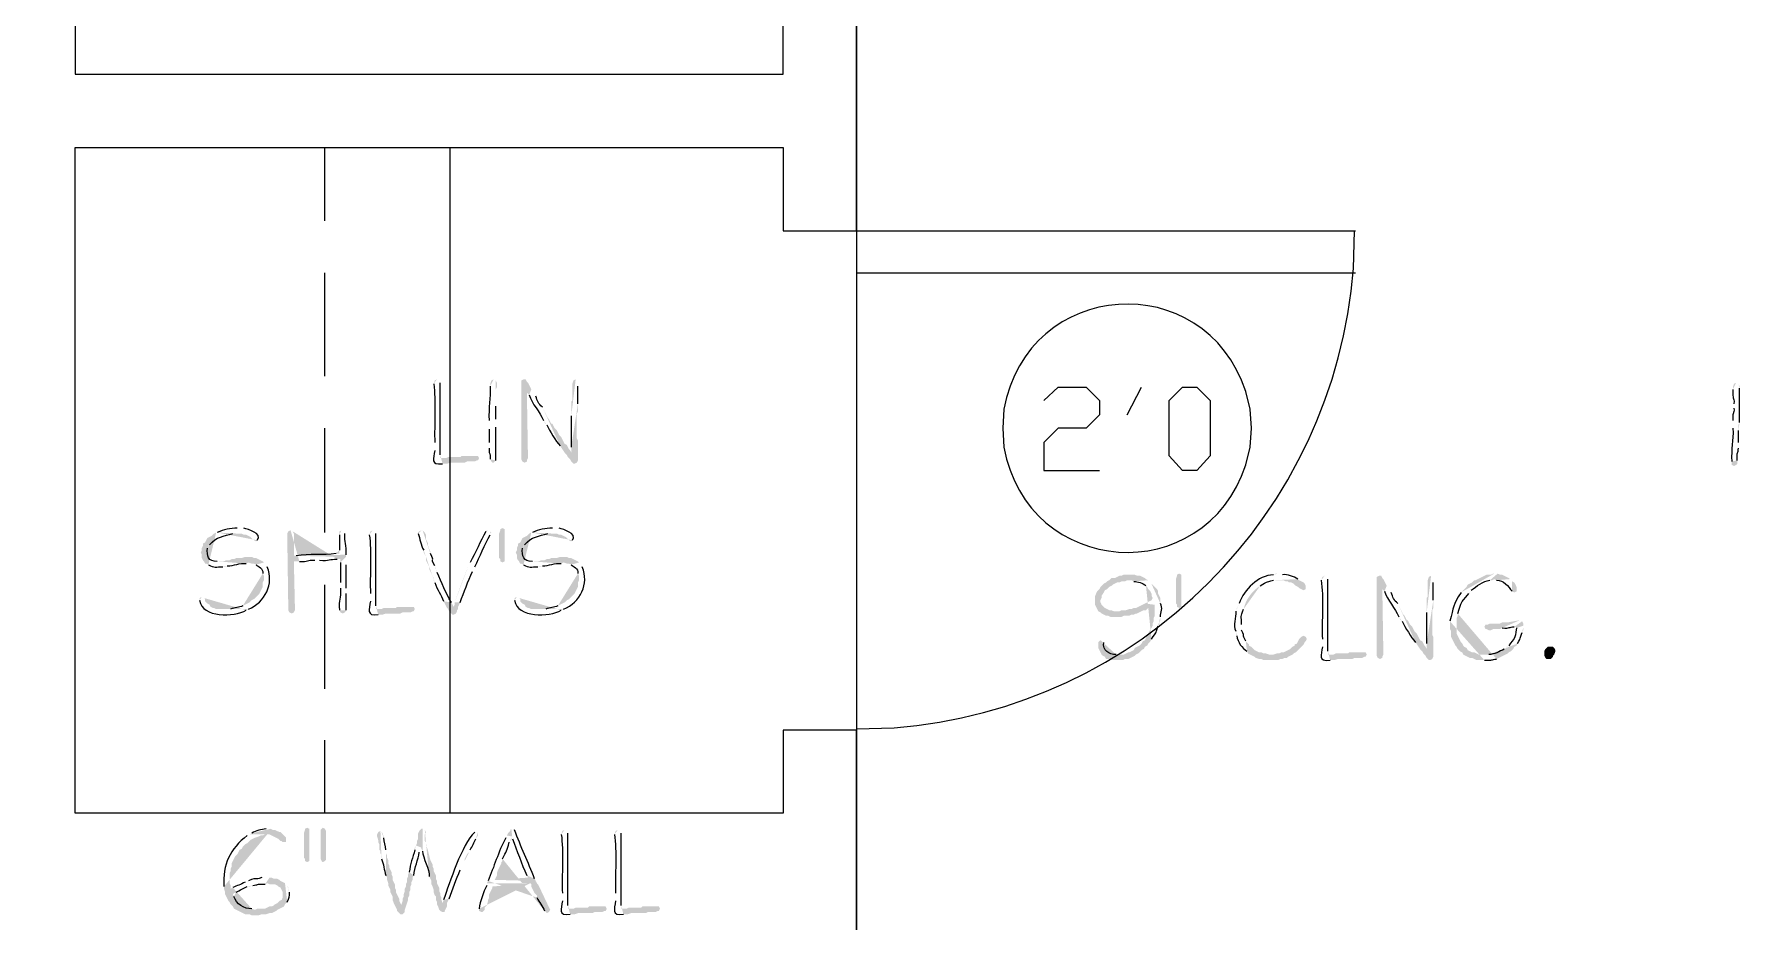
# Model space of a CAD drawing. Header units: inches. Extents: x -167 to 6071, y -6287 to -2731.
# Drawn here: x 1396.9 to 1479.2, y -5818.8 to -5776.1 of the extents above; entities that cross this region are included whole.
import ezdxf

# ---------------------------------------------------------------- set-up
doc = ezdxf.new("R2010")
doc.units = ezdxf.units.IN
doc.header["$LTSCALE"] = 96
doc.header["$MEASUREMENT"] = 0
doc.layers.add('PDF_Geometry', color=7, linetype='Continuous', true_color=0x4a4a4a)
doc.layers.add('PDF_Solid Fills', color=7, linetype='Continuous')

msp = doc.modelspace()

# ---------------------------------------------------------------- hatches: boundary and pattern name
at = {"layer": 'PDF_Solid Fills', "transparency": 33554559}
h = msp.add_hatch(color=256, dxfattribs=at)
h.paths.add_polyline_path([(1416.277, -5792.735), (1416.17, -5792.789), (1416.117, -5792.949)], flags=0)
h.paths.add_polyline_path([(1416.17, -5795.775), (1416.17, -5796.149)], flags=0)
h.paths.add_polyline_path([(1416.543, -5796.789), (1416.757, -5796.789), (1416.917, -5796.735), (1417.61, -5796.735), (1417.717, -5796.682), (1418.09, -5796.682), (1418.197, -5796.629), (1418.25, -5796.629), (1418.303, -5796.522), (1416.437, -5796.522), (1416.437, -5796.362)], flags=0)
h.paths.add_polyline_path([(1416.437, -5792.895), (1416.383, -5792.789)], flags=0)
h = msp.add_hatch(color=256, dxfattribs=at)
h.paths.add_polyline_path([(1418.997, -5792.735), (1418.89, -5792.789), (1418.837, -5792.949), (1418.837, -5793.055)], flags=0)
h.paths.add_polyline_path([(1418.783, -5794.709), (1418.783, -5795.135)], flags=0)
h.paths.add_polyline_path([(1418.783, -5795.775), (1418.783, -5796.042)], flags=0)
h.paths.add_polyline_path([(1418.837, -5796.575), (1418.89, -5796.682), (1418.943, -5796.735), (1418.997, -5796.735), (1419.103, -5796.629)], flags=0)
h.paths.add_polyline_path([(1419.103, -5795.029), (1419.103, -5794.655)], flags=0)
h.paths.add_polyline_path([(1419.103, -5794.015), (1419.103, -5793.215), (1419.157, -5793.109), (1419.157, -5792.895), (1419.103, -5792.789)], flags=0)
for points in [[(1420.437, -5792.735), (1420.33, -5792.789), (1420.33, -5796.575), (1420.383, -5796.682), (1420.49, -5796.735), (1420.597, -5796.682), (1420.597, -5796.629), (1420.65, -5796.522), (1420.597, -5793.322), (1420.81, -5793.215), (1420.757, -5793.109), (1420.65, -5792.895), (1420.597, -5792.842), (1420.543, -5792.735)], [(1418.09, -5796.415), (1417.45, -5796.415), (1417.397, -5796.469), (1416.81, -5796.469), (1416.703, -5796.522), (1416.437, -5796.522), (1418.303, -5796.522), (1418.25, -5796.415), (1418.197, -5796.415)], [(1419.53, -5800.149), (1419.53, -5801.482), (1419.423, -5801.535), (1419.317, -5801.482), (1419.317, -5801.375), (1419.263, -5801.322), (1419.263, -5800.149), (1419.317, -5799.989), (1419.317, -5799.935), (1419.423, -5799.882), (1419.53, -5799.935)], [(1407.21, -5801.269), (1407.05, -5801.269), (1406.89, -5801.322), (1406.623, -5801.322), (1406.517, -5801.375), (1406.41, -5801.375), (1406.303, -5801.429), (1406.143, -5801.429), (1406.037, -5801.482), (1405.717, -5801.482), (1407.903, -5801.482), (1407.797, -5801.429), (1407.583, -5801.322), (1407.477, -5801.322), (1407.37, -5801.269)], [(1422.357, -5801.269), (1422.197, -5801.269), (1422.037, -5801.322), (1421.77, -5801.322), (1421.663, -5801.375), (1421.557, -5801.375), (1421.45, -5801.429), (1421.29, -5801.429), (1421.183, -5801.482), (1420.863, -5801.482), (1423.05, -5801.482), (1422.73, -5801.322), (1422.623, -5801.322), (1422.517, -5801.269)], [(1449.557, -5802.122), (1449.29, -5802.122), (1449.183, -5802.175), (1449.077, -5802.175), (1448.97, -5802.229), (1448.863, -5802.282), (1448.703, -5802.282), (1448.597, -5802.389), (1448.49, -5802.442), (1448.437, -5802.495), (1448.33, -5802.549), (1448.223, -5802.655), (1448.17, -5802.709), (1448.117, -5802.815), (1448.01, -5802.922), (1447.957, -5803.029), (1447.903, -5803.189), (1447.903, -5803.562), (1448.01, -5803.775), (1448.063, -5803.882), (1448.97, -5803.882), (1448.81, -5803.882), (1448.703, -5803.829), (1448.597, -5803.829), (1448.383, -5803.722), (1448.33, -5803.669), (1448.223, -5803.562), (1448.17, -5803.455), (1448.17, -5803.349), (1448.223, -5803.242), (1448.223, -5803.135), (1448.33, -5802.975), (1448.383, -5802.869), (1448.49, -5802.815), (1448.597, -5802.709), (1448.703, -5802.655), (1448.757, -5802.602), (1448.863, -5802.549), (1448.97, -5802.495), (1449.077, -5802.495), (1449.183, -5802.442), (1449.343, -5802.442), (1449.45, -5802.389), (1450.463, -5802.389), (1450.357, -5802.335), (1450.303, -5802.282), (1450.197, -5802.229), (1450.09, -5802.175), (1449.93, -5802.175), (1449.823, -5802.122), (1449.717, -5802.122)], [(1452.063, -5802.335), (1452.063, -5803.669), (1451.957, -5803.722), (1451.85, -5803.669), (1451.85, -5803.562), (1451.797, -5803.509), (1451.797, -5802.335), (1451.85, -5802.175), (1451.85, -5802.122), (1451.957, -5802.069), (1452.063, -5802.122)], [(1457.717, -5802.389), (1456.703, -5802.389), (1456.97, -5802.389), (1457.077, -5802.442), (1457.183, -5802.442), (1457.237, -5802.495), (1457.343, -5802.495), (1457.45, -5802.549), (1457.557, -5802.655), (1457.663, -5802.709), (1457.717, -5802.762), (1457.823, -5802.815), (1457.93, -5802.869), (1458.037, -5802.815), (1458.037, -5802.655), (1457.983, -5802.549), (1457.93, -5802.495), (1457.823, -5802.442)], [(1461.557, -5802.175), (1461.45, -5802.229), (1461.45, -5806.015), (1461.503, -5806.122), (1461.61, -5806.175), (1461.717, -5806.122), (1461.717, -5806.069), (1461.77, -5805.962), (1461.717, -5802.762), (1461.93, -5802.655), (1461.877, -5802.549), (1461.77, -5802.335), (1461.717, -5802.282), (1461.663, -5802.175)], [(1450.303, -5803.509), (1450.197, -5803.562), (1450.09, -5803.615), (1449.983, -5803.669), (1449.877, -5803.722), (1449.77, -5803.722), (1449.663, -5803.775), (1449.557, -5803.775), (1449.397, -5803.829), (1449.183, -5803.829), (1449.077, -5803.882), (1448.063, -5803.882), (1448.17, -5803.935), (1448.223, -5803.989), (1448.33, -5804.042), (1448.437, -5804.095), (1448.543, -5804.095), (1448.65, -5804.149), (1449.183, -5804.149), (1449.29, -5804.095), (1449.557, -5804.095), (1449.663, -5804.042), (1449.77, -5804.042), (1449.877, -5803.989), (1449.93, -5803.989), (1450.25, -5803.829), (1450.357, -5803.829), (1450.463, -5803.722), (1450.57, -5803.669), (1450.677, -5803.615), (1450.73, -5803.562)], [(1414.997, -5803.669), (1414.357, -5803.669), (1414.303, -5803.722), (1413.717, -5803.722), (1413.61, -5803.775), (1413.343, -5803.775), (1415.21, -5803.775), (1415.157, -5803.669), (1415.103, -5803.669)], [(1457.93, -5805.055), (1457.823, -5805.109), (1457.717, -5805.215), (1457.663, -5805.322), (1457.61, -5805.429), (1457.503, -5805.482), (1457.503, -5805.535), (1457.397, -5805.589), (1457.29, -5805.695), (1456.97, -5805.855), (1456.863, -5805.855), (1456.757, -5805.909), (1456.65, -5805.909), (1456.49, -5805.962), (1455.37, -5805.962), (1455.583, -5806.069), (1455.637, -5806.122), (1455.797, -5806.175), (1455.903, -5806.175), (1456.01, -5806.229), (1456.703, -5806.229), (1456.81, -5806.175), (1456.917, -5806.175), (1457.023, -5806.122), (1457.13, -5806.122), (1457.183, -5806.069), (1457.397, -5805.962), (1457.45, -5805.909), (1457.557, -5805.855), (1457.663, -5805.749), (1457.77, -5805.642), (1457.823, -5805.589), (1457.93, -5805.482), (1457.983, -5805.375), (1458.037, -5805.322), (1458.09, -5805.215), (1458.037, -5805.109)], [(1460.757, -5805.855), (1460.117, -5805.855), (1460.063, -5805.909), (1459.477, -5805.909), (1459.37, -5805.962), (1459.103, -5805.962), (1460.97, -5805.962), (1460.917, -5805.855), (1460.863, -5805.855)], [(1469.717, -5806.175), (1469.61, -5806.175), (1469.557, -5806.122), (1469.503, -5806.015), (1469.503, -5805.802), (1469.557, -5805.695), (1469.663, -5805.589), (1469.93, -5805.589), (1469.983, -5805.642), (1470.037, -5805.749), (1470.037, -5805.802), (1469.983, -5805.962), (1469.93, -5806.015), (1469.93, -5806.069), (1469.823, -5806.175)], [(1410.037, -5814.282), (1409.93, -5814.335), (1409.93, -5814.389), (1409.877, -5814.549), (1409.877, -5815.722), (1409.93, -5815.775), (1409.93, -5815.882), (1410.037, -5815.935), (1410.143, -5815.882), (1410.143, -5814.335)], [(1410.783, -5814.282), (1410.677, -5814.389), (1410.677, -5815.775), (1410.73, -5815.882), (1410.783, -5815.935), (1410.89, -5815.882), (1410.943, -5815.829), (1410.943, -5814.442), (1410.89, -5814.335)], [(1424.223, -5818.069), (1423.583, -5818.069), (1423.53, -5818.122), (1422.943, -5818.122), (1422.837, -5818.175), (1422.57, -5818.175), (1424.437, -5818.175), (1424.383, -5818.069), (1424.33, -5818.069)], [(1426.783, -5818.069), (1426.143, -5818.069), (1426.09, -5818.122), (1425.503, -5818.122), (1425.397, -5818.175), (1425.13, -5818.175), (1426.997, -5818.175), (1426.943, -5818.069), (1426.89, -5818.069)]]:
    msp.add_hatch(color=256, dxfattribs=at).paths.add_polyline_path(points)
h = msp.add_hatch(color=256, dxfattribs=at)
h.paths.add_polyline_path([(1422.943, -5792.735), (1422.837, -5792.789), (1422.783, -5792.949), (1422.783, -5793.749), (1422.73, -5793.802), (1422.73, -5794.495)], flags=0)
h.paths.add_polyline_path([(1422.73, -5795.989), (1422.73, -5796.255), (1422.41, -5796.255), (1422.517, -5796.362), (1422.57, -5796.469), (1422.677, -5796.575), (1422.73, -5796.682), (1422.783, -5796.735), (1422.837, -5796.789), (1422.89, -5796.789), (1422.997, -5796.735), (1423.05, -5796.629), (1423.05, -5795.669), (1422.997, -5795.562), (1422.997, -5794.389), (1423.05, -5794.282), (1423.05, -5793.909)], flags=0)
h.paths.add_polyline_path([(1423.05, -5793.055), (1423.05, -5792.789)], flags=0)
h = msp.add_hatch(color=256, dxfattribs=at)
h.paths.add_polyline_path([(1420.81, -5793.215), (1420.597, -5793.322), (1420.597, -5793.375), (1420.703, -5793.482)], flags=0)
h.paths.add_polyline_path([(1421.397, -5794.709), (1421.45, -5794.815), (1421.557, -5794.922)], flags=0)
h.paths.add_polyline_path([(1422.197, -5795.935), (1422.303, -5796.095), (1422.41, -5796.255), (1422.73, -5796.255), (1422.677, -5796.149), (1422.623, -5796.095), (1422.57, -5795.989), (1422.517, -5795.882), (1422.41, -5795.829), (1422.303, -5795.615), (1422.25, -5795.509), (1422.143, -5795.402), (1422.09, -5795.295), (1422.037, -5795.189), (1421.93, -5795.082), (1421.877, -5794.975), (1421.823, -5794.869), (1421.77, -5794.869), (1421.663, -5794.655), (1421.61, -5794.602), (1421.557, -5794.495), (1421.45, -5794.282), (1421.343, -5794.069)], flags=0)
h.paths.add_polyline_path([(1421.023, -5793.535), (1420.97, -5793.429), (1420.917, -5793.322)], flags=0)
h = msp.add_hatch(color=256, dxfattribs=at)
h.paths.add_polyline_path([(1478.73, -5792.895), (1478.623, -5792.949), (1478.57, -5793.109), (1478.57, -5793.215)], flags=0)
h.paths.add_polyline_path([(1478.623, -5793.909), (1478.623, -5794.122)], flags=0)
h.paths.add_polyline_path([(1478.57, -5794.709), (1478.57, -5795.082)], flags=0)
h.paths.add_polyline_path([(1478.517, -5796.682), (1478.517, -5796.842), (1478.623, -5796.895), (1478.73, -5796.842), (1478.783, -5796.789), (1478.783, -5796.629)], flags=0)
h.paths.add_polyline_path([(1478.837, -5796.042), (1478.837, -5795.775)], flags=0)
h.paths.add_polyline_path([(1478.837, -5795.189), (1478.837, -5794.922), (1478.89, -5794.815)], flags=0)
h.paths.add_polyline_path([(1478.89, -5793.162), (1478.89, -5793.055), (1478.837, -5792.949)], flags=0)
h = msp.add_hatch(color=256, dxfattribs=at)
h.paths.add_polyline_path([(1405.663, -5800.095), (1405.557, -5800.149), (1405.45, -5800.255), (1405.343, -5800.309), (1405.237, -5800.362), (1405.183, -5800.469), (1405.13, -5800.575), (1405.023, -5800.629), (1405.023, -5800.735), (1404.97, -5800.842), (1404.97, -5800.949), (1404.917, -5801.055), (1404.97, -5801.162), (1404.97, -5801.322), (1405.023, -5801.429), (1405.077, -5801.482), (1405.13, -5801.589), (1405.183, -5801.589), (1405.29, -5801.642)], flags=0)
h.paths.add_polyline_path([(1405.983, -5801.749), (1406.09, -5801.749), (1406.197, -5801.695)], flags=0)
h.paths.add_polyline_path([(1407.103, -5801.589), (1407.21, -5801.535), (1407.957, -5801.535), (1407.903, -5801.482), (1405.717, -5801.482)], flags=0)
h.paths.add_polyline_path([(1405.237, -5800.842), (1405.29, -5800.735), (1405.343, -5800.682)], flags=0)
h.paths.add_polyline_path([(1406.463, -5800.149), (1406.73, -5800.149)], flags=0)
h = msp.add_hatch(color=256, dxfattribs=at)
h.paths.add_polyline_path([(1406.73, -5799.882), (1406.677, -5799.882)], flags=0)
h.paths.add_polyline_path([(1405.717, -5800.095), (1405.663, -5800.095), (1406.73, -5800.149), (1406.89, -5800.149), (1406.997, -5800.202), (1407.103, -5800.202), (1407.21, -5800.255), (1407.317, -5800.309), (1407.423, -5800.415), (1407.477, -5800.415), (1407.477, -5800.469), (1407.583, -5800.522), (1407.637, -5800.469)], flags=0)
h.paths.add_polyline_path([(1406.997, -5799.882), (1406.837, -5799.882)], flags=0)
h = msp.add_hatch(color=256, dxfattribs=at)
h.paths.add_polyline_path([(1409.237, -5799.989), (1409.13, -5800.042), (1409.077, -5800.149), (1409.13, -5803.829), (1409.183, -5803.935), (1409.29, -5803.989), (1409.397, -5803.935), (1409.45, -5803.829), (1409.397, -5801.482), (1409.663, -5801.482)], flags=0)
h.paths.add_polyline_path([(1410.41, -5801.429), (1410.623, -5801.429)], flags=0)
h.paths.add_polyline_path([(1411.477, -5801.375), (1411.637, -5801.375), (1411.903, -5801.269), (1409.397, -5801.215), (1409.397, -5800.149), (1409.343, -5800.042)], flags=0)
h = msp.add_hatch(color=256, dxfattribs=at)
h.paths.add_polyline_path([(1411.69, -5799.989), (1411.583, -5800.042), (1411.583, -5800.202)], flags=0)
h.paths.add_polyline_path([(1411.583, -5800.949), (1411.583, -5801.109), (1411.423, -5801.109)], flags=0)
h.paths.add_polyline_path([(1409.503, -5801.215), (1409.397, -5801.215), (1411.903, -5801.269), (1411.903, -5801.162)], flags=0)
h.paths.add_polyline_path([(1411.85, -5800.149), (1411.797, -5800.042)], flags=0)
h = msp.add_hatch(color=256, dxfattribs=at)
h.paths.add_polyline_path([(1413.183, -5799.989), (1413.077, -5800.042), (1413.023, -5800.202)], flags=0)
h.paths.add_polyline_path([(1413.077, -5803.029), (1413.077, -5803.402)], flags=0)
h.paths.add_polyline_path([(1413.45, -5804.042), (1413.663, -5804.042), (1413.823, -5803.989), (1414.517, -5803.989), (1414.623, -5803.935), (1414.997, -5803.935), (1415.103, -5803.882), (1415.157, -5803.882), (1415.21, -5803.775), (1413.343, -5803.775), (1413.343, -5803.615)], flags=0)
h.paths.add_polyline_path([(1413.343, -5800.149), (1413.29, -5800.042)], flags=0)
h = msp.add_hatch(color=256, dxfattribs=at)
h.paths.add_polyline_path([(1415.53, -5799.989), (1415.423, -5800.042), (1415.37, -5800.095), (1415.37, -5800.149)], flags=0)
h.paths.add_polyline_path([(1415.637, -5800.949), (1415.637, -5801.055), (1415.743, -5801.269), (1415.743, -5801.429), (1415.903, -5801.749), (1415.903, -5801.855), (1415.957, -5801.962), (1416.01, -5802.069), (1416.117, -5802.282), (1416.117, -5802.389), (1416.17, -5802.495)], flags=0)
h.paths.add_polyline_path([(1416.597, -5803.402), (1416.65, -5803.509), (1416.757, -5803.722), (1416.81, -5803.775), (1416.863, -5803.882), (1416.917, -5803.935), (1417.023, -5804.042), (1417.077, -5804.042), (1417.183, -5803.989), (1417.237, -5803.882), (1417.237, -5803.829), (1417.29, -5803.775), (1417.29, -5803.669), (1417.077, -5803.669), (1416.97, -5803.455)], flags=0)
h.paths.add_polyline_path([(1416.277, -5802.015), (1416.223, -5801.909), (1416.223, -5801.802), (1416.17, -5801.695)], flags=0)
h.paths.add_polyline_path([(1415.957, -5801.109), (1415.957, -5801.002), (1415.903, -5800.895), (1415.85, -5800.735), (1415.85, -5800.629), (1415.797, -5800.522), (1415.743, -5800.415), (1415.743, -5800.202), (1415.69, -5800.095), (1415.583, -5799.989)], flags=0)
h = msp.add_hatch(color=256, dxfattribs=at)
h.paths.add_polyline_path([(1418.73, -5799.989), (1418.677, -5799.989), (1418.623, -5800.042)], flags=0)
h.paths.add_polyline_path([(1417.877, -5801.535), (1417.77, -5801.749)], flags=0)
h.paths.add_polyline_path([(1417.77, -5801.749, 0.01387), (1417.13, -5803.455)], flags=0)
h.paths.add_polyline_path([(1417.13, -5803.455), (1417.13, -5803.562), (1417.077, -5803.669), (1417.29, -5803.669), (1417.343, -5803.562), (1417.397, -5803.455)], flags=0)
h.paths.add_polyline_path([(1417.983, -5801.962), (1418.037, -5801.855), (1418.09, -5801.749)], flags=0)
h.paths.add_polyline_path([(1418.837, -5800.202), (1418.837, -5800.149), (1418.89, -5800.095), (1418.837, -5800.042)], flags=0)
h = msp.add_hatch(color=256, dxfattribs=at)
h.paths.add_polyline_path([(1420.81, -5800.095), (1420.703, -5800.149), (1420.597, -5800.255), (1420.383, -5800.362), (1420.33, -5800.469), (1420.277, -5800.575), (1420.17, -5800.629), (1420.17, -5800.735), (1420.117, -5800.842), (1420.117, -5800.949), (1420.063, -5801.055), (1420.117, -5801.162), (1420.117, -5801.322), (1420.17, -5801.429), (1420.223, -5801.482), (1420.277, -5801.589), (1420.33, -5801.589), (1420.437, -5801.642)], flags=0)
h.paths.add_polyline_path([(1421.13, -5801.749), (1421.237, -5801.749), (1421.343, -5801.695)], flags=0)
h.paths.add_polyline_path([(1422.25, -5801.589), (1422.357, -5801.535), (1423.103, -5801.535), (1423.05, -5801.482), (1420.863, -5801.482)], flags=0)
h.paths.add_polyline_path([(1420.383, -5800.842), (1420.437, -5800.735), (1420.49, -5800.682)], flags=0)
h.paths.add_polyline_path([(1421.61, -5800.149), (1421.877, -5800.149)], flags=0)
h = msp.add_hatch(color=256, dxfattribs=at)
h.paths.add_polyline_path([(1421.877, -5799.882), (1421.823, -5799.882)], flags=0)
h.paths.add_polyline_path([(1420.863, -5800.095), (1420.81, -5800.095), (1421.877, -5800.149), (1422.037, -5800.149), (1422.143, -5800.202), (1422.25, -5800.202), (1422.463, -5800.309), (1422.57, -5800.415), (1422.623, -5800.415), (1422.623, -5800.469), (1422.73, -5800.522), (1422.783, -5800.469)], flags=0)
h.paths.add_polyline_path([(1422.143, -5799.882), (1421.983, -5799.882)], flags=0)
h = msp.add_hatch(color=256, dxfattribs=at)
h.paths.add_polyline_path([(1407.957, -5801.535), (1407.21, -5801.535), (1407.37, -5801.589), (1407.477, -5801.589), (1407.583, -5801.642)], flags=0)
h.paths.add_polyline_path([(1407.903, -5802.069), (1407.957, -5802.175), (1407.957, -5802.389), (1407.903, -5802.495), (1407.903, -5802.709), (1407.743, -5803.029), (1407.637, -5803.135), (1407.583, -5803.189), (1407.477, -5803.295), (1407.37, -5803.349), (1407.317, -5803.402), (1407.263, -5803.455), (1406.943, -5803.615)], flags=0)
h.paths.add_polyline_path([(1406.357, -5803.775), (1405.983, -5803.775), (1407.21, -5803.775)], flags=0)
h.paths.add_polyline_path([(1408.117, -5801.749), (1408.01, -5801.642)], flags=0)
h = msp.add_hatch(color=256, dxfattribs=at)
h.paths.add_polyline_path([(1411.903, -5801.269), (1411.637, -5801.375), (1411.637, -5801.535)], flags=0)
h.paths.add_polyline_path([(1411.637, -5802.495), (1411.637, -5802.762)], flags=0)
h.paths.add_polyline_path([(1411.583, -5803.829), (1411.637, -5803.935), (1411.743, -5803.989), (1411.85, -5803.935), (1411.903, -5803.829)], flags=0)
h.paths.add_polyline_path([(1411.903, -5803.029), (1411.903, -5802.762)], flags=0)
h.paths.add_polyline_path([(1411.903, -5801.642), (1411.903, -5801.375)], flags=0)
h = msp.add_hatch(color=256, dxfattribs=at)
h.paths.add_polyline_path([(1423.103, -5801.535), (1422.357, -5801.535), (1422.517, -5801.589), (1422.623, -5801.589), (1422.73, -5801.642)], flags=0)
h.paths.add_polyline_path([(1423.05, -5802.069), (1423.103, -5802.175), (1423.103, -5802.389), (1423.05, -5802.495), (1423.05, -5802.709), (1422.997, -5802.815), (1422.89, -5803.029), (1422.783, -5803.135), (1422.73, -5803.189), (1422.623, -5803.295), (1422.517, -5803.349), (1422.41, -5803.455), (1422.303, -5803.509), (1422.197, -5803.562), (1422.09, -5803.615)], flags=0)
h.paths.add_polyline_path([(1421.503, -5803.775), (1421.13, -5803.775), (1422.357, -5803.775)], flags=0)
h.paths.add_polyline_path([(1423.263, -5801.749), (1423.157, -5801.642)], flags=0)
h = msp.add_hatch(color=256, dxfattribs=at)
h.paths.add_polyline_path([(1450.463, -5802.389), (1449.557, -5802.389), (1449.663, -5802.389), (1449.77, -5802.442)], flags=0)
h.paths.add_polyline_path([(1450.357, -5802.655), (1450.41, -5802.709), (1450.463, -5802.815), (1450.57, -5802.922), (1450.623, -5803.029), (1450.623, -5803.135), (1450.677, -5803.242), (1450.623, -5803.349), (1450.517, -5803.402), (1450.41, -5803.455), (1450.303, -5803.509), (1450.73, -5803.562), (1450.783, -5803.562), (1450.783, -5804.095), (1450.73, -5804.202), (1450.73, -5804.362), (1450.677, -5804.469), (1450.677, -5804.575), (1450.623, -5804.682), (1450.57, -5804.735), (1450.41, -5805.055), (1450.303, -5805.269), (1450.197, -5805.322), (1450.143, -5805.429), (1450.037, -5805.535), (1449.823, -5805.642), (1449.77, -5805.749), (1449.663, -5805.802), (1449.557, -5805.855), (1449.503, -5805.855), (1449.397, -5805.909), (1449.29, -5805.962), (1448.917, -5805.962), (1449.823, -5806.015), (1449.877, -5805.962), (1449.983, -5805.909), (1450.143, -5805.749), (1450.25, -5805.695), (1450.303, -5805.589), (1450.41, -5805.535), (1450.463, -5805.429), (1450.57, -5805.322), (1450.623, -5805.215)], flags=0)
h.paths.add_polyline_path([(1450.943, -5804.575), (1450.997, -5804.522), (1450.997, -5804.415), (1451.05, -5804.309), (1451.05, -5804.149)], flags=0)
h.paths.add_polyline_path([(1451.05, -5803.509), (1451.05, -5803.242), (1450.997, -5803.135), (1450.943, -5803.029), (1450.943, -5802.922), (1450.89, -5802.815), (1450.837, -5802.762), (1450.73, -5802.655), (1450.677, -5802.602), (1450.623, -5802.549), (1450.57, -5802.442)], flags=0)
h = msp.add_hatch(color=256, dxfattribs=at)
h.paths.add_polyline_path([(1456.703, -5802.069), (1456.597, -5802.069), (1456.49, -5802.122)], flags=0)
h.paths.add_polyline_path([(1454.837, -5803.509), (1454.783, -5803.615), (1454.73, -5803.722), (1454.677, -5803.882)], flags=0)
h.paths.add_polyline_path([(1454.677, -5804.842), (1454.677, -5804.949), (1454.73, -5805.055)], flags=0)
h.paths.add_polyline_path([(1455.21, -5805.802), (1455.263, -5805.909), (1455.37, -5805.962), (1456.383, -5805.962), (1456.277, -5805.962), (1456.117, -5805.909), (1456.01, -5805.909), (1455.903, -5805.855), (1455.797, -5805.855), (1455.69, -5805.802), (1455.583, -5805.749), (1455.53, -5805.695), (1455.423, -5805.589), (1455.317, -5805.535), (1455.317, -5805.482), (1455.21, -5805.375), (1455.157, -5805.322)], flags=0)
h.paths.add_polyline_path([(1454.943, -5804.789), (1454.943, -5804.522)], flags=0)
h.paths.add_polyline_path([(1455.85, -5802.655, 0.196637), (1455.05, -5803.775)], flags=0)
h.paths.add_polyline_path([(1456.49, -5802.389), (1457.717, -5802.389), (1457.663, -5802.335)], flags=0)
h.paths.add_polyline_path([(1456.917, -5802.122), (1456.81, -5802.069)], flags=0)
h = msp.add_hatch(color=256, dxfattribs=at)
h.paths.add_polyline_path([(1458.943, -5802.175), (1458.837, -5802.229), (1458.783, -5802.389)], flags=0)
h.paths.add_polyline_path([(1458.837, -5805.215), (1458.837, -5805.589)], flags=0)
h.paths.add_polyline_path([(1459.21, -5806.229), (1459.423, -5806.229), (1459.583, -5806.175), (1460.277, -5806.175), (1460.383, -5806.122), (1460.757, -5806.122), (1460.863, -5806.069), (1460.917, -5806.069), (1460.97, -5805.962), (1459.103, -5805.962), (1459.103, -5805.802)], flags=0)
h.paths.add_polyline_path([(1459.103, -5802.335), (1459.05, -5802.229)], flags=0)
h = msp.add_hatch(color=256, dxfattribs=at)
h.paths.add_polyline_path([(1461.93, -5802.655), (1461.717, -5802.762), (1461.717, -5802.815), (1461.823, -5802.922)], flags=0)
h.paths.add_polyline_path([(1462.517, -5804.149), (1462.57, -5804.255), (1462.677, -5804.362)], flags=0)
h.paths.add_polyline_path([(1463.317, -5805.375), (1463.423, -5805.535), (1463.53, -5805.695), (1463.85, -5805.695), (1463.797, -5805.589), (1463.743, -5805.535), (1463.69, -5805.429), (1463.637, -5805.322), (1463.53, -5805.269), (1463.477, -5805.162), (1463.37, -5804.949), (1463.263, -5804.842), (1463.21, -5804.735), (1463.157, -5804.629), (1463.05, -5804.522), (1462.943, -5804.309), (1462.89, -5804.309), (1462.837, -5804.202), (1462.783, -5804.095), (1462.73, -5804.042), (1462.677, -5803.935), (1462.623, -5803.829), (1462.463, -5803.509)], flags=0)
h.paths.add_polyline_path([(1462.143, -5802.975), (1462.037, -5802.762)], flags=0)
h = msp.add_hatch(color=256, dxfattribs=at)
h.paths.add_polyline_path([(1464.063, -5802.175), (1463.957, -5802.229), (1463.903, -5802.389), (1463.903, -5803.189), (1463.85, -5803.242), (1463.85, -5803.935)], flags=0)
h.paths.add_polyline_path([(1463.85, -5805.429), (1463.85, -5805.695), (1463.53, -5805.695), (1463.637, -5805.802), (1463.69, -5805.909), (1463.797, -5806.015), (1463.85, -5806.122), (1463.957, -5806.229), (1464.01, -5806.229), (1464.117, -5806.175), (1464.17, -5806.069), (1464.17, -5805.109), (1464.117, -5805.002), (1464.117, -5803.829), (1464.17, -5803.722), (1464.17, -5803.349)], flags=0)
h.paths.add_polyline_path([(1464.17, -5802.495), (1464.17, -5802.229)], flags=0)
h = msp.add_hatch(color=256, dxfattribs=at)
h.paths.add_polyline_path([(1467.103, -5802.069), (1467.05, -5802.069), (1466.943, -5802.122), (1466.73, -5802.122), (1466.623, -5802.175), (1466.41, -5802.282), (1466.303, -5802.335), (1466.197, -5802.389), (1466.143, -5802.389), (1466.037, -5802.495), (1465.93, -5802.549), (1465.823, -5802.602), (1465.77, -5802.709), (1465.663, -5802.815), (1465.503, -5802.975)], flags=0)
h.paths.add_polyline_path([(1464.97, -5804.362), (1464.97, -5804.735), (1465.023, -5804.842), (1465.023, -5805.109), (1465.237, -5805.535), (1465.29, -5805.589), (1465.343, -5805.695), (1465.45, -5805.802), (1465.557, -5805.855), (1465.61, -5805.962), (1465.717, -5806.015), (1465.93, -5806.122), (1466.037, -5806.122), (1466.143, -5806.175), (1466.25, -5806.229), (1466.623, -5806.229)], flags=0)
h.paths.add_polyline_path([(1467.21, -5806.175), (1467.317, -5806.122), (1467.423, -5806.069), (1467.53, -5806.015), (1467.637, -5805.962), (1466.357, -5805.962), (1466.25, -5805.909), (1466.143, -5805.855), (1466.037, -5805.855), (1465.93, -5805.802), (1465.823, -5805.749), (1465.77, -5805.642), (1465.663, -5805.589), (1465.61, -5805.535), (1465.557, -5805.429), (1465.503, -5805.375), (1465.45, -5805.269), (1465.343, -5805.055), (1465.29, -5804.949), (1465.29, -5804.202), (1465.343, -5804.095), (1465.343, -5803.989)], flags=0)
h.paths.add_polyline_path([(1465.877, -5803.029), (1465.93, -5802.975), (1465.983, -5802.869)], flags=0)
h.paths.add_polyline_path([(1466.89, -5802.389), (1466.997, -5802.389), (1467.103, -5802.335), (1467.85, -5802.335), (1467.797, -5802.282), (1467.69, -5802.229), (1467.477, -5802.122), (1467.37, -5802.122), (1467.263, -5802.069)], flags=0)
h = msp.add_hatch(color=256, dxfattribs=at)
h.paths.add_polyline_path([(1467.85, -5802.335), (1467.103, -5802.335), (1467.21, -5802.389)], flags=0)
h.paths.add_polyline_path([(1467.957, -5802.922), (1468.063, -5802.975), (1468.17, -5802.922), (1468.17, -5802.709), (1468.117, -5802.602), (1468.063, -5802.495), (1467.957, -5802.442)], flags=0)
h = msp.add_hatch(color=256, dxfattribs=at)
h.paths.add_polyline_path([(1404.97, -5803.189), (1404.863, -5803.242), (1404.863, -5803.349)], flags=0)
h.paths.add_polyline_path([(1407.103, -5803.829), (1407.21, -5803.775), (1405.663, -5803.775), (1405.557, -5803.722), (1405.503, -5803.722), (1405.397, -5803.669), (1405.343, -5803.562), (1405.237, -5803.509), (1405.13, -5803.402), (1405.13, -5803.295), (1405.077, -5803.242)], flags=0)
h = msp.add_hatch(color=256, dxfattribs=at)
h.paths.add_polyline_path([(1420.117, -5803.189), (1420.01, -5803.242), (1420.01, -5803.349)], flags=0)
h.paths.add_polyline_path([(1422.25, -5803.829), (1422.357, -5803.775), (1420.81, -5803.775), (1420.703, -5803.722), (1420.65, -5803.722), (1420.543, -5803.669), (1420.49, -5803.562), (1420.383, -5803.509), (1420.277, -5803.402), (1420.277, -5803.295), (1420.223, -5803.242)], flags=0)
h = msp.add_hatch(color=256, dxfattribs=at)
h.paths.add_polyline_path([(1468.33, -5804.309), (1467.743, -5804.415), (1467.477, -5804.415), (1467.37, -5804.469), (1466.89, -5804.469), (1466.783, -5804.522), (1466.677, -5804.522), (1466.623, -5804.629), (1466.677, -5804.735), (1466.73, -5804.735), (1466.837, -5804.789), (1466.943, -5804.789), (1467.05, -5804.735), (1467.37, -5804.735), (1467.477, -5804.682)], flags=0)
h.paths.add_polyline_path([(1468.063, -5804.629), (1468.17, -5804.629), (1468.49, -5804.575), (1468.49, -5804.469), (1468.437, -5804.362)], flags=0)
h = msp.add_hatch(color=256, dxfattribs=at)
h.paths.add_polyline_path([(1468.49, -5804.575), (1468.17, -5804.629), (1468.17, -5804.682)], flags=0)
h.paths.add_polyline_path([(1467.797, -5805.535), (1467.69, -5805.589), (1467.69, -5805.642), (1467.583, -5805.695)], flags=0)
h.paths.add_polyline_path([(1466.837, -5805.962), (1466.677, -5805.962), (1467.637, -5805.962), (1467.743, -5805.909), (1467.797, -5805.855), (1467.903, -5805.802), (1468.01, -5805.695), (1468.063, -5805.589), (1468.17, -5805.535), (1468.223, -5805.429)], flags=0)
h.paths.add_polyline_path([(1468.437, -5804.895), (1468.49, -5804.789), (1468.49, -5804.682)], flags=0)
h = msp.add_hatch(color=256, dxfattribs=at)
h.paths.add_polyline_path([(1448.17, -5805.269), (1448.117, -5805.322), (1448.063, -5805.375), (1448.063, -5805.642), (1448.117, -5805.749), (1448.17, -5805.855), (1448.223, -5805.962), (1448.277, -5806.015), (1448.383, -5806.069), (1448.437, -5806.175), (1448.543, -5806.175), (1448.65, -5806.229), (1449.237, -5806.229), (1449.343, -5806.175), (1449.503, -5806.175), (1449.823, -5806.015), (1448.917, -5805.962)], flags=0)
h.paths.add_polyline_path([(1448.33, -5805.375), (1448.277, -5805.269)], flags=0)
h = msp.add_hatch(color=256, dxfattribs=at)
h.paths.add_polyline_path([(1407.263, -5814.602), (1407.157, -5814.655)], flags=0)
h.paths.add_polyline_path([(1406.037, -5817.109), (1406.037, -5817.215), (1406.357, -5817.215), (1406.357, -5817.055), (1406.303, -5816.949), (1406.303, -5816.469), (1406.357, -5816.362), (1406.357, -5816.255), (1406.41, -5816.149), (1406.41, -5815.989), (1406.57, -5815.669), (1406.677, -5815.562), (1406.783, -5815.349), (1406.89, -5815.295), (1406.943, -5815.189), (1407.05, -5815.082), (1407.157, -5815.029), (1407.263, -5814.922), (1407.317, -5814.869), (1407.423, -5814.815), (1407.53, -5814.762), (1407.69, -5814.709), (1407.797, -5814.655), (1407.903, -5814.655), (1408.01, -5814.602), (1408.117, -5814.602)], flags=0)
h = msp.add_hatch(color=256, dxfattribs=at)
h.paths.add_polyline_path([(1408.117, -5814.335), (1408.063, -5814.335)], flags=0)
h.paths.add_polyline_path([(1407.37, -5814.549), (1407.263, -5814.602), (1408.223, -5814.602), (1408.33, -5814.655), (1408.437, -5814.709), (1408.543, -5814.762), (1408.65, -5814.815), (1408.757, -5814.922), (1408.81, -5814.922), (1408.863, -5814.975), (1409.023, -5814.975), (1409.023, -5814.762), (1408.97, -5814.709), (1408.863, -5814.602), (1408.757, -5814.495), (1408.703, -5814.495), (1408.49, -5814.389), (1408.383, -5814.389), (1408.277, -5814.335)], flags=0)
h = msp.add_hatch(color=256, dxfattribs=at)
h.paths.add_polyline_path([(1413.557, -5814.442), (1413.45, -5814.495), (1413.397, -5814.602), (1413.397, -5814.709), (1413.45, -5814.869), (1413.45, -5814.975), (1413.503, -5815.082), (1413.503, -5815.349), (1413.557, -5815.402), (1413.557, -5815.509), (1413.61, -5815.615), (1413.61, -5815.775)], flags=0)
h.paths.add_polyline_path([(1413.823, -5816.575), (1413.877, -5816.682), (1413.877, -5816.789), (1413.93, -5816.949), (1413.93, -5817.055), (1413.983, -5817.162), (1414.037, -5817.269), (1414.037, -5817.375), (1414.09, -5817.482), (1414.143, -5817.589), (1414.143, -5817.749), (1414.197, -5817.909), (1414.303, -5818.122), (1414.357, -5818.229), (1414.357, -5818.282), (1414.41, -5818.335), (1414.517, -5818.442), (1414.623, -5818.442), (1414.677, -5818.389), (1414.73, -5818.335), (1414.73, -5818.229), (1414.783, -5818.069), (1414.57, -5818.069), (1414.57, -5818.015), (1414.463, -5817.802), (1414.463, -5817.695), (1414.41, -5817.589), (1414.303, -5817.375), (1414.303, -5817.269), (1414.25, -5817.162), (1414.25, -5817.002), (1414.197, -5816.895), (1414.143, -5816.789), (1414.143, -5816.629), (1414.09, -5816.522), (1414.09, -5816.415), (1413.983, -5816.202), (1413.983, -5816.095), (1413.93, -5815.989), (1413.93, -5815.829), (1413.877, -5815.722), (1413.877, -5815.615), (1413.823, -5815.509), (1413.823, -5815.349)], flags=0)
h.paths.add_polyline_path([(1413.717, -5814.762), (1413.717, -5814.709), (1413.663, -5814.549), (1413.61, -5814.495)], flags=0)
h = msp.add_hatch(color=256, dxfattribs=at)
h.paths.add_polyline_path([(1415.583, -5814.335), (1415.53, -5814.335), (1415.423, -5814.442), (1415.37, -5814.549), (1415.37, -5814.815), (1415.317, -5814.922), (1415.317, -5815.029), (1415.263, -5815.135), (1415.53, -5815.242), (1415.53, -5815.295), (1415.583, -5815.402)], flags=0)
h.paths.add_polyline_path([(1415.903, -5816.629), (1416.01, -5816.842), (1416.01, -5817.002), (1416.063, -5817.109), (1416.117, -5817.269), (1416.117, -5817.375), (1416.17, -5817.535), (1416.223, -5817.589), (1416.223, -5817.749), (1416.277, -5817.855), (1416.277, -5817.962), (1416.33, -5818.069), (1416.383, -5818.229), (1416.437, -5818.282), (1416.543, -5818.335), (1416.65, -5818.335), (1416.65, -5818.282), (1416.757, -5818.069), (1416.757, -5817.909), (1416.543, -5817.909), (1416.49, -5817.749), (1416.49, -5817.642), (1416.437, -5817.535), (1416.437, -5817.429), (1416.383, -5817.322), (1416.383, -5817.162), (1416.33, -5817.055), (1416.277, -5816.949), (1416.277, -5816.842), (1416.223, -5816.735), (1416.223, -5816.575), (1416.17, -5816.469), (1416.117, -5816.362), (1416.117, -5816.255), (1416.063, -5816.149), (1416.063, -5816.042), (1416.01, -5815.935), (1415.957, -5815.829), (1415.903, -5815.615), (1415.85, -5815.402), (1415.797, -5815.242), (1415.743, -5815.135), (1415.743, -5814.975), (1415.69, -5814.922), (1415.69, -5814.602), (1415.743, -5814.495), (1415.69, -5814.389)], flags=0)
h = msp.add_hatch(color=256, dxfattribs=at)
h.paths.add_polyline_path([(1418.143, -5814.495), (1418.09, -5814.495)], flags=0)
h.paths.add_polyline_path([(1416.597, -5817.749), (1416.543, -5817.909), (1416.757, -5817.909), (1416.81, -5817.802), (1416.863, -5817.695)], flags=0)
h.paths.add_polyline_path([(1417.397, -5816.309), (1417.45, -5816.202), (1417.557, -5815.989), (1417.61, -5815.882), (1417.61, -5815.775), (1417.663, -5815.669), (1417.717, -5815.562), (1417.823, -5815.455), (1417.877, -5815.349)], flags=0)
h.paths.add_polyline_path([(1418.143, -5814.815), (1418.25, -5814.655), (1418.25, -5814.495)], flags=0)
h = msp.add_hatch(color=256, dxfattribs=at)
h.paths.add_polyline_path([(1419.637, -5814.655), (1419.583, -5814.762)], flags=0)
h.paths.add_polyline_path([(1418.73, -5816.842), (1418.677, -5816.949), (1420.757, -5816.949), (1420.81, -5817.002), (1420.81, -5817.109), (1420.863, -5817.215), (1420.97, -5817.429), (1421.077, -5817.535), (1421.077, -5817.642)], flags=0)
h.paths.add_polyline_path([(1421.45, -5818.282), (1421.557, -5818.389), (1421.663, -5818.335), (1421.717, -5818.229), (1421.237, -5817.215), (1421.13, -5817.002), (1421.077, -5816.949), (1421.023, -5816.842), (1419.05, -5816.789), (1419.103, -5816.682), (1419.157, -5816.575), (1419.157, -5816.469), (1419.21, -5816.309), (1419.317, -5816.095), (1419.37, -5815.989), (1419.37, -5815.935), (1419.423, -5815.882), (1419.423, -5815.775)], flags=0)
h.paths.add_polyline_path([(1419.743, -5814.975), (1419.85, -5814.869), (1419.903, -5814.709)], flags=0)
h = msp.add_hatch(color=256, dxfattribs=at)
h.paths.add_polyline_path([(1419.85, -5814.335), (1419.797, -5814.389), (1419.797, -5814.442), (1419.743, -5814.495), (1419.69, -5814.549), (1419.637, -5814.655), (1419.903, -5814.709), (1419.903, -5814.815)], flags=0)
h.paths.add_polyline_path([(1420.597, -5816.575), (1420.65, -5816.682), (1419.05, -5816.789), (1421.023, -5816.842), (1420.97, -5816.735)], flags=0)
h.paths.add_polyline_path([(1420.01, -5814.389), (1419.957, -5814.335)], flags=0)
h = msp.add_hatch(color=256, dxfattribs=at)
h.paths.add_polyline_path([(1422.41, -5814.389), (1422.303, -5814.442), (1422.25, -5814.602)], flags=0)
h.paths.add_polyline_path([(1422.303, -5817.429), (1422.303, -5817.802)], flags=0)
h.paths.add_polyline_path([(1422.677, -5818.442), (1422.89, -5818.442), (1423.05, -5818.389), (1423.743, -5818.389), (1423.85, -5818.335), (1424.223, -5818.335), (1424.33, -5818.282), (1424.383, -5818.282), (1424.437, -5818.175), (1422.57, -5818.175), (1422.57, -5818.015)], flags=0)
h.paths.add_polyline_path([(1422.57, -5814.549), (1422.517, -5814.442)], flags=0)
h = msp.add_hatch(color=256, dxfattribs=at)
h.paths.add_polyline_path([(1424.97, -5814.389), (1424.863, -5814.442), (1424.81, -5814.602)], flags=0)
h.paths.add_polyline_path([(1424.863, -5817.429), (1424.863, -5817.802)], flags=0)
h.paths.add_polyline_path([(1425.237, -5818.442), (1425.45, -5818.442), (1425.61, -5818.389), (1426.303, -5818.389), (1426.41, -5818.335), (1426.783, -5818.335), (1426.89, -5818.282), (1426.943, -5818.282), (1426.997, -5818.175), (1425.13, -5818.175), (1425.13, -5818.015)], flags=0)
h.paths.add_polyline_path([(1425.13, -5814.549), (1425.077, -5814.442)], flags=0)
h = msp.add_hatch(color=256, dxfattribs=at)
h.paths.add_polyline_path([(1415.263, -5815.135), (1415.21, -5815.242), (1415.21, -5815.349)], flags=0)
h.paths.add_polyline_path([(1414.943, -5816.415), (1414.89, -5816.522), (1414.89, -5816.629), (1414.837, -5816.735), (1414.837, -5816.895), (1414.783, -5817.002), (1414.783, -5817.109), (1414.73, -5817.215), (1414.73, -5817.322), (1414.677, -5817.482), (1414.677, -5817.589), (1414.623, -5817.695), (1414.623, -5817.802), (1414.57, -5817.962), (1414.57, -5818.069), (1414.783, -5818.069), (1414.837, -5817.909), (1414.89, -5817.749), (1414.89, -5817.642), (1414.943, -5817.535), (1414.943, -5817.375), (1414.997, -5817.269), (1414.997, -5817.109), (1415.05, -5817.002), (1415.05, -5816.895), (1415.103, -5816.789), (1415.103, -5816.682), (1415.157, -5816.575)], flags=0)
h.paths.add_polyline_path([(1415.423, -5815.455), (1415.53, -5815.242)], flags=0)
h = msp.add_hatch(color=256, dxfattribs=at)
h.paths.add_polyline_path([(1408.063, -5816.682), (1407.85, -5816.682)], flags=0)
h.paths.add_polyline_path([(1407.21, -5816.842), (1407.157, -5816.842), (1407.05, -5816.895)], flags=0)
h.paths.add_polyline_path([(1406.463, -5817.162), (1406.357, -5817.215), (1406.037, -5817.215), (1406.09, -5817.375), (1406.09, -5817.482), (1406.197, -5817.695), (1406.25, -5817.802), (1406.303, -5817.855), (1406.357, -5817.962), (1406.41, -5818.015), (1406.463, -5818.069), (1406.517, -5818.175), (1406.623, -5818.229), (1407.53, -5818.229), (1407.37, -5818.175)], flags=0)
h.paths.add_polyline_path([(1406.517, -5817.589), (1406.463, -5817.482), (1406.517, -5817.429), (1406.623, -5817.375)], flags=0)
h.paths.add_polyline_path([(1407.157, -5817.109), (1407.263, -5817.109), (1407.423, -5817.055)], flags=0)
h.paths.add_polyline_path([(1408.01, -5817.002), (1408.117, -5816.949), (1408.97, -5816.949), (1408.863, -5816.895), (1408.757, -5816.842), (1408.703, -5816.789), (1408.597, -5816.735), (1408.437, -5816.735), (1408.33, -5816.682), (1408.223, -5816.682)], flags=0)
h = msp.add_hatch(color=256, dxfattribs=at)
h.paths.add_polyline_path([(1408.97, -5816.949), (1408.117, -5816.949), (1408.223, -5817.002), (1408.49, -5817.002), (1408.597, -5817.055), (1408.65, -5817.109), (1408.757, -5817.162), (1408.863, -5817.375), (1408.863, -5817.642), (1408.81, -5817.749), (1408.703, -5817.802), (1408.597, -5817.909), (1408.49, -5817.962), (1408.437, -5818.015), (1408.33, -5818.069), (1408.223, -5818.069), (1408.117, -5818.122), (1408.01, -5818.175), (1407.637, -5818.175), (1407.53, -5818.229), (1406.623, -5818.229), (1407.05, -5818.442), (1407.263, -5818.442), (1407.37, -5818.495), (1407.69, -5818.495), (1407.85, -5818.442), (1408.063, -5818.442), (1408.223, -5818.389), (1408.33, -5818.389), (1408.437, -5818.335), (1408.543, -5818.282), (1408.597, -5818.229), (1408.917, -5818.069), (1408.97, -5817.962), (1409.077, -5817.855)], flags=0)
h.paths.add_polyline_path([(1409.183, -5817.375), (1409.13, -5817.269), (1409.13, -5817.162), (1409.077, -5817.055)], flags=0)
h = msp.add_hatch(color=256, dxfattribs=at)
h.paths.add_polyline_path([(1418.677, -5816.949), (1418.677, -5817.055)], flags=0)
h.paths.add_polyline_path([(1418.303, -5818.175), (1418.303, -5818.282), (1418.41, -5818.335), (1418.463, -5818.335), (1418.57, -5818.229), (1418.57, -5818.122), (1418.677, -5818.015), (1418.73, -5817.802), (1418.73, -5817.749), (1418.783, -5817.642), (1418.783, -5817.482), (1418.89, -5817.269), (1418.943, -5817.162), (1418.943, -5817.109), (1420.757, -5816.949)], flags=0)

# ---------------------------------------------------------------- linework, layer by layer
at = {"layer": 'PDF_Geometry', "color": 7}
for points in [[(1533.663, -5714.602), (1539.423, -5714.602), (1539.423, -5581.109), (1396.917, -5581.109), (1396.917, -5714.602), (1436.437, -5714.602), (1436.437, -5730.602), (1440.437, -5730.602), (1440.437, -5734.069), (1436.437, -5734.069), (1436.437, -5738.069), (1432.917, -5738.069), (1432.917, -5734.069), (1398.89, -5734.069), (1398.89, -5778.069), (1432.917, -5778.069), (1432.917, -5774.069), (1436.437, -5774.069), (1436.437, -5841.162), (1439.263, -5843.989), (1436.757, -5846.442), (1416.97, -5866.229)], [(1436.437, -5841.162), (1436.437, -5809.589), (1432.917, -5809.589), (1432.917, -5813.589), (1398.89, -5813.589), (1398.89, -5781.589), (1432.917, -5781.589), (1432.917, -5785.589), (1436.437, -5785.589), (1436.437, -5774.069), (1454.41, -5774.069)], [(1436.437, -5785.589), (1460.437, -5785.589)], [(1436.437, -5787.615), (1460.437, -5787.615)]]:
    msp.add_lwpolyline(points, dxfattribs=at)
at = {"layer": 'PDF_Geometry'}
for points in [[(1410.89, -5785.109), (1410.89, -5781.589)], [(1416.917, -5813.589), (1416.917, -5781.589)], [(1410.89, -5792.575), (1410.89, -5787.615)], [(1445.45, -5793.749), (1446.143, -5793.109), (1447.477, -5793.109), (1448.117, -5793.749), (1448.117, -5794.442), (1447.477, -5795.082), (1446.143, -5795.082), (1445.45, -5795.775), (1445.45, -5797.109), (1448.117, -5797.109)], [(1449.45, -5794.442), (1450.143, -5793.109)], [(1455.157, -5796.842), (1455.37, -5795.989), (1455.423, -5795.082), (1455.37, -5794.175), (1455.157, -5793.322)], [(1443.53, -5794.175), (1443.477, -5795.082), (1443.53, -5795.989)], [(1410.89, -5800.095), (1410.89, -5795.082)], [(1410.89, -5807.615), (1410.89, -5802.602)], [(1410.89, -5813.589), (1410.89, -5810.069)]]:
    msp.add_lwpolyline(points, dxfattribs=at)
msp.add_lwpolyline([(1436.437, -5809.535), (1438.25, -5809.482, 0.369037), (1460.33, -5787.402), (1460.383, -5785.589)], format="xyb", dxfattribs=at)
msp.add_lwpolyline([(1452.117, -5797.109), (1451.477, -5796.415), (1451.477, -5793.749), (1452.117, -5793.109), (1452.81, -5793.109), (1453.45, -5793.749), (1453.45, -5796.415), (1452.81, -5797.109)], close=True, dxfattribs=at)
for points in [[(1455.157, -5793.322), (1453.177, -5787.306), (1444.672, -5787.88), (1443.53, -5794.175)], [(1416.117, -5792.949), (1416.234, -5793.754), (1416.139, -5794.919), (1416.17, -5795.775)], [(1416.437, -5796.362), (1416.437, -5795.207), (1416.437, -5794.051), (1416.437, -5792.895)], [(1418.837, -5793.055), (1418.86, -5793.673), (1418.743, -5794.048), (1418.783, -5794.709)], [(1420.703, -5793.482), (1420.85, -5793.918), (1421.213, -5794.293), (1421.397, -5794.709)], [(1421.343, -5794.069), (1421.142, -5793.895), (1421.11, -5793.788), (1421.023, -5793.535)], [(1423.05, -5793.909), (1423.05, -5793.624), (1423.05, -5793.34), (1423.05, -5793.055)], [(1478.57, -5793.215), (1478.531, -5793.778), (1478.648, -5793.511), (1478.623, -5793.909)], [(1478.89, -5794.815), (1478.89, -5794.264), (1478.89, -5793.713), (1478.89, -5793.162)], [(1419.103, -5794.655), (1419.103, -5794.442), (1419.103, -5794.229), (1419.103, -5794.015)], [(1422.73, -5794.495), (1422.73, -5794.993), (1422.73, -5795.491), (1422.73, -5795.989)], [(1478.623, -5794.122), (1478.645, -5794.46), (1478.538, -5794.193), (1478.57, -5794.709)], [(1418.783, -5795.135), (1418.783, -5795.349), (1418.783, -5795.562), (1418.783, -5795.775)], [(1419.103, -5796.629), (1419.103, -5796.095), (1419.103, -5795.562), (1419.103, -5795.029)], [(1421.557, -5794.922), (1421.703, -5795.217), (1421.978, -5795.702), (1422.197, -5795.935)], [(1478.57, -5795.082), (1478.604, -5795.704), (1478.482, -5796.055), (1478.517, -5796.682)], [(1478.837, -5795.775), (1478.837, -5795.58), (1478.837, -5795.384), (1478.837, -5795.189)], [(1416.17, -5796.149), (1416.118, -5796.539), (1415.948, -5796.868), (1416.543, -5796.789)], [(1418.783, -5796.042), (1418.76, -5796.49), (1418.86, -5796.127), (1418.837, -5796.575)], [(1443.53, -5795.989), (1444.672, -5802.285), (1453.177, -5802.858), (1455.157, -5796.842)], [(1478.783, -5796.629), (1478.755, -5796.171), (1478.819, -5796.323), (1478.837, -5796.042)], [(1405.343, -5800.682), (1405.671, -5800.298), (1406.028, -5800.263), (1406.463, -5800.149)], [(1406.677, -5799.882), (1406.346, -5799.892), (1406.016, -5799.958), (1405.717, -5800.095)], [(1407.637, -5800.469), (1407.888, -5800.116), (1407.208, -5799.959), (1406.997, -5799.882)], [(1411.583, -5800.202), (1411.583, -5800.451), (1411.583, -5800.7), (1411.583, -5800.949)], [(1411.903, -5801.162), (1411.937, -5800.687), (1411.829, -5800.559), (1411.85, -5800.149)], [(1413.023, -5800.202), (1413.141, -5801.007), (1413.046, -5802.172), (1413.077, -5803.029)], [(1413.343, -5803.615), (1413.343, -5802.46), (1413.343, -5801.304), (1413.343, -5800.149)], [(1415.37, -5800.149), (1415.473, -5800.4), (1415.478, -5800.679), (1415.637, -5800.949)], [(1418.623, -5800.042), (1418.369, -5800.521), (1418.133, -5801.042), (1417.877, -5801.535)], [(1418.09, -5801.749), (1418.352, -5801.237), (1418.55, -5800.699), (1418.837, -5800.202)], [(1420.49, -5800.682), (1420.818, -5800.298), (1421.174, -5800.263), (1421.61, -5800.149)], [(1421.823, -5799.882), (1421.493, -5799.892), (1421.163, -5799.958), (1420.863, -5800.095)], [(1422.783, -5800.469), (1423.035, -5800.115), (1422.355, -5799.959), (1422.143, -5799.882)], [(1405.717, -5801.482), (1405.275, -5801.5), (1405.208, -5801.209), (1405.237, -5800.842)], [(1420.863, -5801.482), (1420.422, -5801.5), (1420.355, -5801.209), (1420.383, -5800.842)], [(1405.29, -5801.642), (1405.575, -5801.82), (1405.64, -5801.729), (1405.983, -5801.749)], [(1406.197, -5801.695), (1406.506, -5801.7), (1406.787, -5801.543), (1407.103, -5801.589)], [(1407.21, -5803.775), (1408.017, -5803.45), (1408.457, -5802.567), (1408.117, -5801.749)], [(1407.583, -5801.642), (1407.665, -5801.745), (1407.94, -5801.786), (1407.903, -5802.069)], [(1411.423, -5801.109), (1410.789, -5801.198), (1410.134, -5801.111), (1409.503, -5801.215)], [(1409.663, -5801.482), (1410.121, -5801.514), (1409.999, -5801.4), (1410.41, -5801.429)], [(1410.623, -5801.429), (1411.123, -5801.468), (1411.085, -5801.365), (1411.477, -5801.375)], [(1411.637, -5801.535), (1411.637, -5801.855), (1411.637, -5802.175), (1411.637, -5802.495)], [(1411.903, -5802.762), (1411.903, -5802.389), (1411.903, -5802.015), (1411.903, -5801.642)], [(1416.17, -5801.695), (1415.915, -5801.247), (1416.212, -5801.557), (1415.957, -5801.109)], [(1420.437, -5801.642), (1420.723, -5801.82), (1420.787, -5801.729), (1421.13, -5801.749)], [(1421.343, -5801.695), (1421.653, -5801.7), (1421.934, -5801.543), (1422.25, -5801.589)], [(1422.357, -5803.775), (1423.163, -5803.451), (1423.604, -5802.566), (1423.263, -5801.749)], [(1422.73, -5801.642), (1422.812, -5801.745), (1423.086, -5801.785), (1423.05, -5802.069)], [(1416.17, -5802.495), (1416.304, -5802.874), (1416.461, -5803.077), (1416.597, -5803.402)], [(1416.97, -5803.455), (1416.688, -5803.023), (1416.501, -5802.485), (1416.277, -5802.015)], [(1417.397, -5803.455), (1417.559, -5802.952), (1417.771, -5802.462), (1417.983, -5801.962)], [(1449.77, -5802.442), (1449.968, -5802.47), (1450.206, -5802.502), (1450.357, -5802.655)], [(1456.49, -5802.122), (1455.738, -5802.173), (1455.079, -5802.815), (1454.837, -5803.509)], [(1455.85, -5802.655), (1456.249, -5802.412), (1456.055, -5802.503), (1456.49, -5802.389)], [(1457.663, -5802.335), (1457.451, -5802.219), (1457.158, -5802.086), (1456.917, -5802.122)], [(1458.783, -5802.389), (1458.901, -5803.195), (1458.806, -5804.358), (1458.837, -5805.215)], [(1459.103, -5805.802), (1459.103, -5804.647), (1459.103, -5803.491), (1459.103, -5802.335)], [(1464.17, -5803.349), (1464.17, -5803.064), (1464.17, -5802.78), (1464.17, -5802.495)], [(1465.983, -5802.869), (1466.251, -5802.678), (1466.55, -5802.426), (1466.89, -5802.389)], [(1467.21, -5802.389), (1467.546, -5802.375), (1467.776, -5802.679), (1467.957, -5802.922)], [(1404.863, -5803.349), (1404.979, -5804.213), (1406.534, -5804.154), (1407.103, -5803.829)], [(1411.637, -5802.762), (1411.672, -5803.331), (1411.548, -5803.261), (1411.583, -5803.829)], [(1411.903, -5803.829), (1411.903, -5803.562), (1411.903, -5803.295), (1411.903, -5803.029)], [(1413.077, -5803.402), (1413.025, -5803.792), (1412.854, -5804.121), (1413.45, -5804.042)], [(1420.01, -5803.349), (1420.126, -5804.213), (1421.68, -5804.154), (1422.25, -5803.829)], [(1451.05, -5804.149), (1451.061, -5803.946), (1451.188, -5803.707), (1451.05, -5803.509)], [(1461.823, -5802.922), (1461.97, -5803.357), (1462.332, -5803.734), (1462.517, -5804.149)], [(1462.463, -5803.509), (1462.262, -5803.335), (1462.229, -5803.227), (1462.143, -5802.975)], [(1465.503, -5802.975), (1465.09, -5803.599), (1465.159, -5803.662), (1464.97, -5804.362)], [(1465.343, -5803.989), (1465.579, -5803.324), (1465.406, -5803.599), (1465.877, -5803.029)], [(1406.943, -5803.615), (1406.758, -5803.709), (1406.551, -5803.698), (1406.357, -5803.775)], [(1422.09, -5803.615), (1421.905, -5803.709), (1421.698, -5803.698), (1421.503, -5803.775)], [(1454.677, -5803.882), (1454.677, -5804.194), (1454.533, -5804.538), (1454.677, -5804.842)], [(1454.943, -5804.522), (1454.96, -5804.06), (1454.88, -5804.197), (1455.05, -5803.775)], [(1462.677, -5804.362), (1462.823, -5804.656), (1463.098, -5805.142), (1463.317, -5805.375)], [(1463.85, -5803.935), (1463.85, -5804.433), (1463.85, -5804.931), (1463.85, -5805.429)], [(1450.623, -5805.215), (1450.887, -5804.815), (1450.795, -5805.05), (1450.943, -5804.575)], [(1454.73, -5805.055), (1454.757, -5805.356), (1454.971, -5805.655), (1455.21, -5805.802)], [(1455.157, -5805.322), (1454.921, -5804.904), (1455.179, -5805.207), (1454.943, -5804.789)], [(1467.477, -5804.682), (1467.871, -5804.711), (1467.804, -5804.63), (1468.063, -5804.629)], [(1468.17, -5804.682), (1468.097, -5805.29), (1468.068, -5805.128), (1467.797, -5805.535)], [(1468.223, -5805.429), (1468.418, -5805.095), (1468.334, -5805.136), (1468.437, -5804.895)], [(1448.917, -5805.962), (1448.58, -5805.967), (1448.267, -5805.762), (1448.33, -5805.375)], [(1458.837, -5805.589), (1458.786, -5805.979), (1458.614, -5806.308), (1459.21, -5806.229)], [(1467.583, -5805.695), (1467.338, -5805.822), (1467.116, -5805.948), (1466.837, -5805.962)], [(1466.623, -5806.229), (1467.084, -5806.258), (1466.929, -5806.193), (1467.21, -5806.175)], [(1407.157, -5814.655), (1406.312, -5815.308), (1405.974, -5816.04), (1406.037, -5817.109)], [(1408.063, -5814.335), (1407.828, -5814.365), (1407.583, -5814.42), (1407.37, -5814.549)], [(1413.823, -5815.349), (1413.817, -5815.143), (1413.712, -5814.963), (1413.717, -5814.762)], [(1418.09, -5814.495), (1417.474, -5815.071), (1416.877, -5816.932), (1416.597, -5817.749)], [(1417.877, -5815.349), (1417.966, -5815.171), (1418.054, -5814.993), (1418.143, -5814.815)], [(1419.583, -5814.762), (1419.211, -5815.474), (1419.028, -5816.134), (1418.73, -5816.842)], [(1419.423, -5815.775), (1419.605, -5815.396), (1419.654, -5815.396), (1419.743, -5814.975)], [(1419.903, -5814.815), (1420.121, -5815.391), (1420.34, -5816.014), (1420.597, -5816.575)], [(1420.97, -5816.735), (1420.662, -5815.949), (1420.294, -5815.187), (1420.01, -5814.389)], [(1422.25, -5814.602), (1422.368, -5815.407), (1422.272, -5816.572), (1422.303, -5817.429)], [(1422.57, -5818.015), (1422.57, -5816.86), (1422.57, -5815.704), (1422.57, -5814.549)], [(1424.81, -5814.602), (1424.927, -5815.407), (1424.832, -5816.572), (1424.863, -5817.429)], [(1425.13, -5818.015), (1425.13, -5816.86), (1425.13, -5815.704), (1425.13, -5814.549)], [(1413.61, -5815.775), (1413.724, -5816.031), (1413.725, -5816.317), (1413.823, -5816.575)], [(1415.21, -5815.349), (1415.116, -5815.717), (1414.99, -5816.028), (1414.943, -5816.415)], [(1415.157, -5816.575), (1415.198, -5816.196), (1415.374, -5815.833), (1415.423, -5815.455)], [(1415.583, -5815.402), (1415.594, -5815.735), (1415.922, -5816.302), (1415.903, -5816.629)], [(1407.85, -5816.682), (1407.473, -5816.828), (1407.711, -5816.623), (1407.21, -5816.842)], [(1416.863, -5817.695), (1417.022, -5817.229), (1417.186, -5816.769), (1417.397, -5816.309)], [(1407.05, -5816.895), (1406.83, -5817.021), (1406.676, -5817.063), (1406.463, -5817.162)], [(1406.623, -5817.375), (1406.801, -5817.287), (1406.979, -5817.198), (1407.157, -5817.109)], [(1407.423, -5817.055), (1407.704, -5817.038), (1407.55, -5816.973), (1408.01, -5817.002)], [(1409.077, -5817.855), (1409.169, -5817.608), (1409.197, -5817.641), (1409.183, -5817.375)], [(1418.677, -5817.055), (1418.502, -5817.391), (1418.352, -5817.82), (1418.303, -5818.175)], [(1407.37, -5818.175), (1407.001, -5818.198), (1406.625, -5817.943), (1406.517, -5817.589)], [(1421.077, -5817.642), (1421.193, -5817.869), (1421.335, -5818.055), (1421.45, -5818.282)], [(1422.303, -5817.802), (1422.252, -5818.192), (1422.081, -5818.521), (1422.677, -5818.442)], [(1424.863, -5817.802), (1424.812, -5818.192), (1424.641, -5818.521), (1425.237, -5818.442)]]:
    msp.add_open_spline(points, degree=3, dxfattribs=at)

doc.saveas('drawing.dxf')
